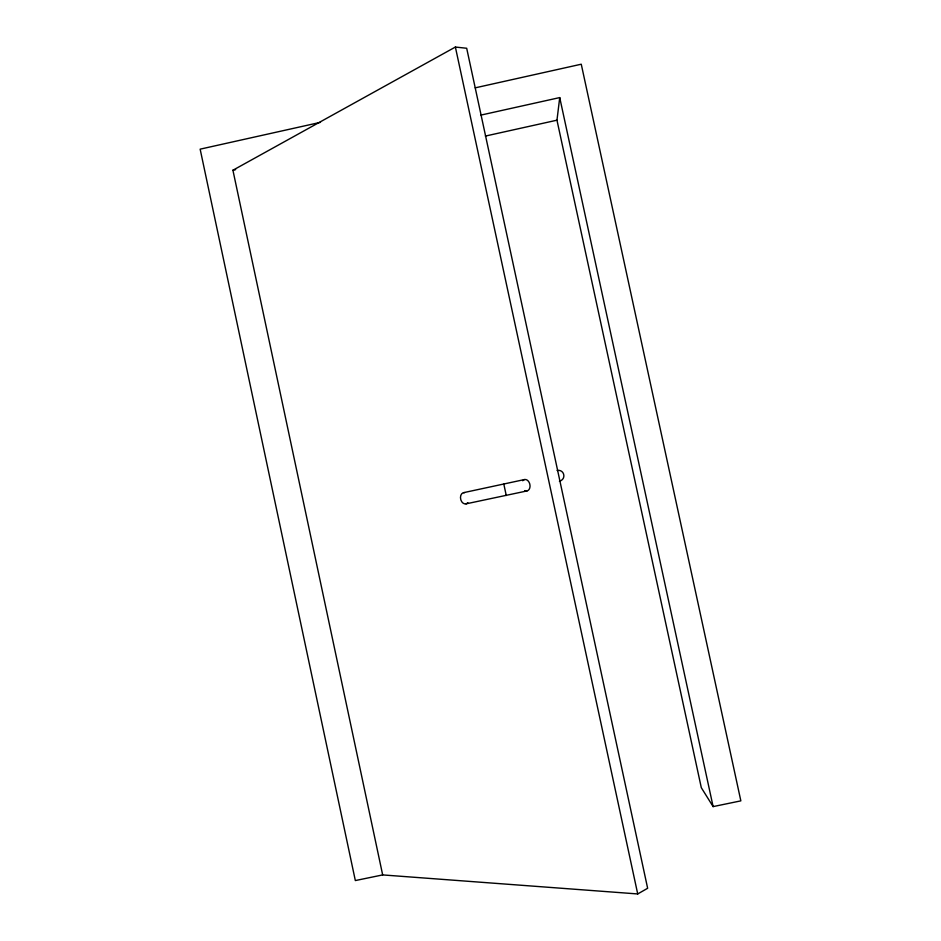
<?xml version="1.0" encoding="UTF-8"?>
<svg xmlns="http://www.w3.org/2000/svg" width="941" height="941" viewBox="0 0 941 941"><rect width="100%" height="100%" fill="white"/><g stroke="black" fill="none" stroke-linecap="round" stroke-linejoin="round"><path stroke-width="1.41" d="M475.229 87.842L581.256 64.211L740.849 800.862L713.113 806.602L701.304 787.676L556.966 120.189L559.73 97.582L480.969 115.084M637.716 893.95L647.643 888.269L466.689 48.262L455.385 47.05L232.921 170.227L382.669 874.918L637.716 893.95L455.385 47.05M559.413 481.204C566.682 479.369 564.459 469.124 557.096 470.441M320.493 122.33L200.151 149.16L355.333 880.564L382.669 874.918M232.921 170.227L235.638 169.627M485.38 136.069L556.966 120.189M526.995 490.931L465.96 503.87M463.56 492.661L524.549 479.545M503.835 484.156L506.258 495.507L506.117 494.707M559.73 97.582L713.113 806.602M467.842 502.67A5.74 4.187 78 0 1 460.843 499.883A5.74 4.187 78 0 1 464.666 492.625M522.69 480.745A5.822 4.164 77.7 0 1 528.113 480.91A5.822 4.164 77.7 0 1 529.689 488.238A5.822 4.164 77.7 0 1 524.807 490.59"/></g></svg>
